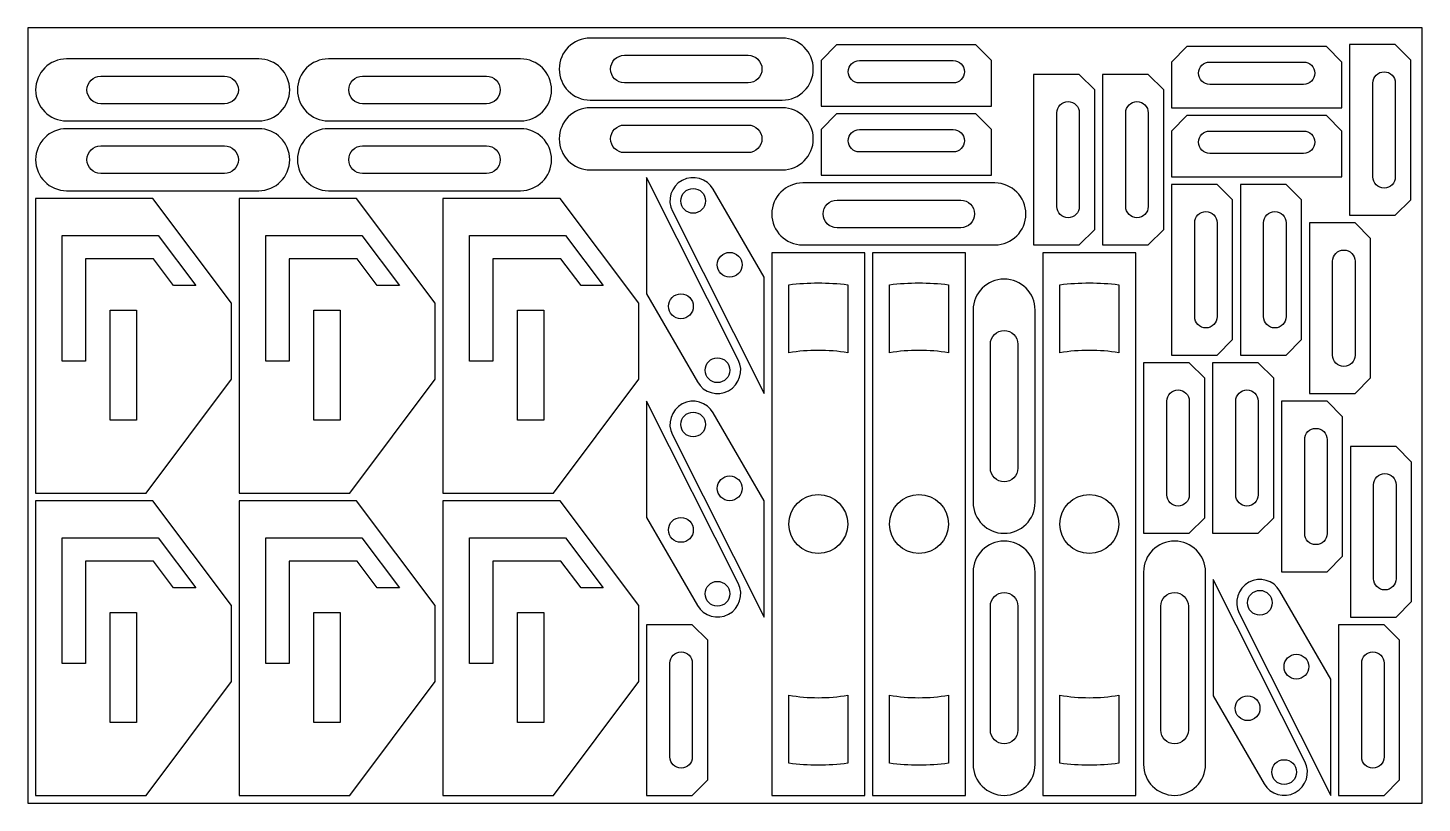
# Model space of a CAD drawing. Header units: metres. Extents: x 0 to 1800, y 0 to 1000.
import ezdxf

# ---------------------------------------------------------------- set-up
doc = ezdxf.new("R2010")
doc.units = ezdxf.units.M

msp = doc.modelspace()

# ---------------------------------------------------------------- linework, layer by layer
for points in [[(0, 0), (1800, 0), (1800, 1000), (0, 1000)], [(1224, 978), (1044, 978), (1024, 958), (1024, 899), (1244, 899), (1244, 958)], [(1676.4, 976), (1496.4, 976), (1476.4, 956), (1476.4, 897), (1696.4, 897), (1696.4, 956)], [(1785.4, 778.4), (1785.4, 958.4), (1765.4, 978.4), (1706.4, 978.4), (1706.4, 758.4), (1765.4, 758.4)], [(1377.4, 740), (1377.4, 920), (1357.4, 940), (1298.4, 940), (1298.4, 720), (1357.4, 720)], [(1466.4, 740), (1466.4, 920), (1446.4, 940), (1387.4, 940), (1387.4, 720), (1446.4, 720)], [(1224, 889), (1044, 889), (1024, 869), (1024, 810), (1244, 810), (1244, 869)], [(1676.4, 887), (1496.4, 887), (1476.4, 867), (1476.4, 808), (1696.4, 808), (1696.4, 867)], [(1555.4, 598), (1555.4, 778), (1535.4, 798), (1476.4, 798), (1476.4, 578), (1535.4, 578)], [(1644.4, 598), (1644.4, 778), (1624.4, 798), (1565.4, 798), (1565.4, 578), (1624.4, 578)], [(10, 780), (10, 400), (152.6, 400), (262.9, 547), (262.9, 644.7), (161.4, 780)], [(272.9, 780), (272.9, 400), (415.5, 400), (525.9, 547), (525.9, 644.7), (424.3, 780)], [(535.9, 780), (535.9, 400), (678.5, 400), (788.8, 547), (788.8, 644.7), (687.3, 780)], [(1733.4, 548.4), (1733.4, 728.4), (1713.4, 748.4), (1654.4, 748.4), (1654.4, 528.4), (1713.4, 528.4)], [(168.3, 732), (216.7, 667.5), (188.2, 667.5), (162.3, 702), (74.3, 702), (74.3, 570), (44.3, 570), (44.3, 732)], [(431.2, 732), (479.7, 667.5), (451.1, 667.5), (425.2, 702), (337.2, 702), (337.2, 570), (307.2, 570), (307.2, 732)], [(694.2, 732), (742.6, 667.5), (714.1, 667.5), (688.2, 702), (600.2, 702), (600.2, 570), (570.2, 570), (570.2, 732)], [(960.4, 710), (960.4, 10), (1080.4, 10), (1080.4, 710)], [(1090.4, 710), (1090.4, 10), (1210.4, 10), (1210.4, 710)], [(1310.4, 710), (1310.4, 10), (1430.4, 10), (1430.4, 710)], [(140.1, 636), (140.1, 494), (106.3, 494), (106.3, 636)], [(403, 636), (403, 494), (369.2, 494), (369.2, 636)], [(665.9, 636), (665.9, 494), (632.2, 494), (632.2, 636)], [(1519.4, 368), (1519.4, 548), (1499.4, 568), (1440.4, 568), (1440.4, 348), (1499.4, 348)], [(1608.4, 368), (1608.4, 548), (1588.4, 568), (1529.4, 568), (1529.4, 348), (1588.4, 348)], [(1697.4, 318.4), (1697.4, 498.4), (1677.4, 518.4), (1618.4, 518.4), (1618.4, 298.4), (1677.4, 298.4)], [(1786.4, 260), (1786.4, 440), (1766.4, 460), (1707.4, 460), (1707.4, 240), (1766.4, 240)], [(10, 390), (10, 10), (152.6, 10), (262.9, 157), (262.9, 254.7), (161.4, 390)], [(272.9, 390), (272.9, 10), (415.5, 10), (525.9, 157), (525.9, 254.7), (424.3, 390)], [(535.9, 390), (535.9, 10), (678.5, 10), (788.8, 157), (788.8, 254.7), (687.3, 390)], [(168.3, 342), (216.7, 277.5), (188.2, 277.5), (162.3, 312), (74.3, 312), (74.3, 180), (44.3, 180), (44.3, 342)], [(431.2, 342), (479.7, 277.5), (451.1, 277.5), (425.2, 312), (337.2, 312), (337.2, 180), (307.2, 180), (307.2, 342)], [(694.2, 342), (742.6, 277.5), (714.1, 277.5), (688.2, 312), (600.2, 312), (600.2, 180), (570.2, 180), (570.2, 342)], [(140.1, 246), (140.1, 104), (106.3, 104), (106.3, 246)], [(403, 246), (403, 104), (369.2, 104), (369.2, 246)], [(665.9, 246), (665.9, 104), (632.2, 104), (632.2, 246)], [(877.8, 30), (877.8, 210), (857.8, 230), (798.8, 230), (798.8, 10), (857.8, 10)], [(1771, 30), (1771, 210), (1751, 230), (1692, 230), (1692, 10), (1751, 10)]]:
    msp.add_lwpolyline(points, close=True)
for points in [[(726, 906.9), (974, 906.9, 1), (974, 986.9), (726, 986.9, 1)], [(50, 880), (298, 880, 1), (298, 960), (50, 960, 1)], [(388, 880), (636, 880, 1), (636, 960), (388, 960, 1)], [(770.1, 964.7), (929.9, 964.7, -1), (929.9, 929.1), (770.1, 929.1, -1)], [(1194.5, 958, -1), (1194.5, 929), (1073.5, 929, -1), (1073.5, 958)], [(1646.9, 956, -1), (1646.9, 927), (1525.9, 927, -1), (1525.9, 956)], [(94.1, 937.8), (253.9, 937.8, -1), (253.9, 902.2), (94.1, 902.2, -1)], [(432.1, 937.8), (591.9, 937.8, -1), (591.9, 902.2), (432.1, 902.2, -1)], [(1765.4, 807.9, -1), (1736.4, 807.9), (1736.4, 928.9, -1), (1765.4, 928.9)], [(1357.4, 769.5, -1), (1328.4, 769.5), (1328.4, 890.5, -1), (1357.4, 890.5)], [(1446.4, 769.5, -1), (1417.4, 769.5), (1417.4, 890.5, -1), (1446.4, 890.5)], [(726, 816.9), (974, 816.9, 1), (974, 896.9), (726, 896.9, 1)], [(50, 790), (298, 790, 1), (298, 870), (50, 870, 1)], [(388, 790), (636, 790, 1), (636, 870), (388, 870, 1)], [(770.1, 874.7), (929.9, 874.7, -1), (929.9, 839.1), (770.1, 839.1, -1)], [(1194.5, 869, -1), (1194.5, 840), (1073.5, 840, -1), (1073.5, 869)], [(1646.9, 867, -1), (1646.9, 838), (1525.9, 838, -1), (1525.9, 867)], [(94.1, 847.8), (253.9, 847.8, -1), (253.9, 812.2), (94.1, 812.2, -1)], [(432.1, 847.8), (591.9, 847.8, -1), (591.9, 812.2), (432.1, 812.2, -1)], [(798.8, 806.9), (798.8, 656.9), (864.3, 543.4, 0.971781), (917.1, 571.9)], [(950.4, 528.4), (950.4, 678.4), (884.9, 791.9, 0.971781), (832.1, 763.4)], [(842.9, 776.9, -1), (874.9, 776.9, -1)], [(1000.4, 720), (1248.4, 720, 1), (1248.4, 800), (1000.4, 800, 1)], [(1044.6, 777.8), (1204.3, 777.8, -1), (1204.3, 742.2), (1044.6, 742.2, -1)], [(1535.4, 627.5, -1), (1506.4, 627.5), (1506.4, 748.5, -1), (1535.4, 748.5)], [(1624.4, 627.5, -1), (1595.4, 627.5), (1595.4, 748.5, -1), (1624.4, 748.5)], [(890.1, 694.4, -1), (922.1, 694.4, -1)], [(1713.4, 577.9, -1), (1684.4, 577.9), (1684.4, 698.9, -1), (1713.4, 698.9)], [(1058.4, 668.7), (1058.4, 580.8, 0.085441), (982.4, 580.8), (982.4, 668.7, -0.061323)], [(1188.4, 668.7), (1188.4, 580.8, 0.085441), (1112.4, 580.8), (1112.4, 668.7, -0.061323)], [(1220.4, 636), (1220.4, 388, 1), (1300.4, 388), (1300.4, 636, 1)], [(1408.4, 668.7), (1408.4, 580.8, 0.085441), (1332.4, 580.8), (1332.4, 668.7, -0.061323)], [(859.1, 640.9, -1), (827.1, 640.9, -1)], [(1278.2, 591.9), (1278.2, 432.1, -1), (1242.6, 432.1), (1242.6, 591.9, -1)], [(906.3, 558.4, -1), (874.3, 558.4, -1)], [(1499.4, 397.5, -1), (1470.4, 397.5), (1470.4, 518.5, -1), (1499.4, 518.5)], [(1588.4, 397.5, -1), (1559.4, 397.5), (1559.4, 518.5, -1), (1588.4, 518.5)], [(798.8, 518.4), (798.8, 368.4), (864.3, 255, 0.971781), (917.1, 283.5)], [(950.4, 240), (950.4, 390), (884.9, 503.4, 0.971781), (832.1, 475)], [(842.9, 488.4, -1), (874.9, 488.4, -1)], [(1677.4, 347.9, -1), (1648.4, 347.9), (1648.4, 468.9, -1), (1677.4, 468.9)], [(890.1, 406, -1), (922.1, 406, -1)], [(1766.4, 289.5, -1), (1737.4, 289.5), (1737.4, 410.5, -1), (1766.4, 410.5)], [(1020.4, 398, -1), (1020.4, 322, -1)], [(1150.4, 398, -1), (1150.4, 322, -1)], [(1370.4, 398, -1), (1370.4, 322, -1)], [(859.1, 352.4, -1), (827.1, 352.4, -1)], [(1220.4, 298), (1220.4, 50, 1), (1300.4, 50), (1300.4, 298, 1)], [(1440.4, 298), (1440.4, 50, 1), (1520.4, 50), (1520.4, 298, 1)], [(1530.4, 288.4), (1530.4, 138.4), (1595.9, 25, 0.971781), (1648.7, 53.5)], [(1682, 10), (1682, 160), (1616.5, 273.4, 0.971781), (1563.7, 245)], [(906.3, 270, -1), (874.3, 270, -1)], [(1278.2, 253.9), (1278.2, 94.1, -1), (1242.6, 94.1), (1242.6, 253.9, -1)], [(1498.2, 253.9), (1498.2, 94.1, -1), (1462.6, 94.1), (1462.6, 253.9, -1)], [(1574.5, 258.4, -1), (1606.5, 258.4, -1)], [(857.8, 59.5, -1), (828.8, 59.5), (828.8, 180.5, -1), (857.8, 180.5)], [(1621.7, 176, -1), (1653.7, 176, -1)], [(1751, 59.5, -1), (1722, 59.5), (1722, 180.5, -1), (1751, 180.5)], [(1058.4, 51.3, -0.061323), (982.4, 51.3), (982.4, 139.2, 0.085441), (1058.4, 139.2)], [(1188.4, 51.3, -0.061323), (1112.4, 51.3), (1112.4, 139.2, 0.085441), (1188.4, 139.2)], [(1408.4, 51.3, -0.061323), (1332.4, 51.3), (1332.4, 139.2, 0.085441), (1408.4, 139.2)], [(1590.7, 122.4, -1), (1558.7, 122.4, -1)], [(1637.9, 40, -1), (1605.9, 40, -1)]]:
    msp.add_lwpolyline(points, format="xyb", close=True)

doc.saveas('drawing.dxf')
